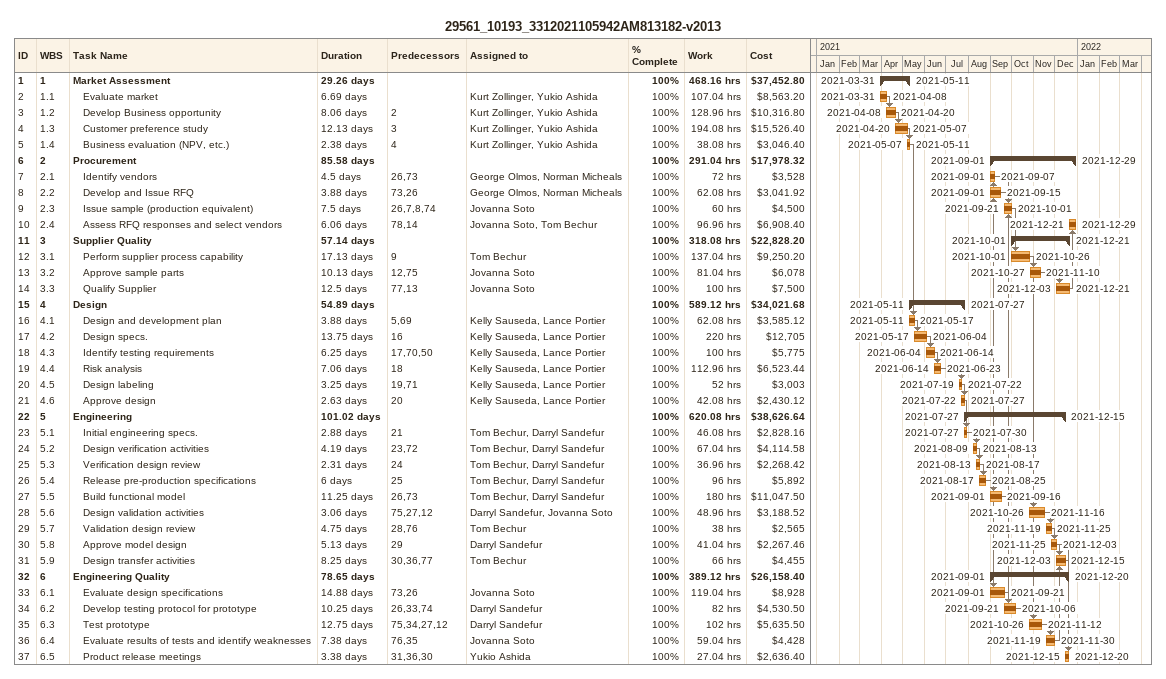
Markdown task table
29561_10193_3312021105942AM813182-v2013

| ID | WBS | Task | Duration | Start | Finish | Predecessors | Resources | % complete | Work (h) | Cost ($) |
|---|---|---|---|---|---|---|---|---|---|---|
| 1 | 1 | **Market Assessment** | 29.26d | 2021-03-31 | 2021-05-11 |  |  | 100 | 468.16 | 37452.80 |
| 2 | 1.1 | Evaluate market | 6.69d | 2021-03-31 | 2021-04-08 |  | Kurt Zollinger, Yukio Ashida | 100 | 107.04 | 8563.20 |
| 3 | 1.2 | Develop Business opportunity | 8.06d | 2021-04-08 | 2021-04-20 | 2 | Kurt Zollinger, Yukio Ashida | 100 | 128.96 | 10316.80 |
| 4 | 1.3 | Customer preference study | 12.13d | 2021-04-20 | 2021-05-07 | 3 | Kurt Zollinger, Yukio Ashida | 100 | 194.08 | 15526.40 |
| 5 | 1.4 | Business evaluation (NPV, etc.) | 2.38d | 2021-05-07 | 2021-05-11 | 4 | Kurt Zollinger, Yukio Ashida | 100 | 38.08 | 3046.40 |
| 6 | 2 | **Procurement** | 85.58d | 2021-09-01 | 2021-12-29 |  |  | 100 | 291.04 | 17978.32 |
| 7 | 2.1 | Identify vendors | 4.5d | 2021-09-01 | 2021-09-07 | 26, 73 | George Olmos, Norman Micheals | 100 | 72 | 3528 |
| 8 | 2.2 | Develop and Issue RFQ | 3.88d | 2021-09-01 | 2021-09-15 | 73, 26 | George Olmos, Norman Micheals | 100 | 62.08 | 3041.92 |
| 9 | 2.3 | Issue sample (production equivalent) | 7.5d | 2021-09-21 | 2021-10-01 | 26, 7, 8, 74 | Jovanna Soto | 100 | 60 | 4500 |
| 10 | 2.4 | Assess RFQ responses and select vendors | 6.06d | 2021-12-21 | 2021-12-29 | 78, 14 | Jovanna Soto, Tom Bechur | 100 | 96.96 | 6908.40 |
| 11 | 3 | **Supplier Quality** | 57.14d | 2021-10-01 | 2021-12-21 |  |  | 100 | 318.08 | 22828.20 |
| 12 | 3.1 | Perform supplier process capability | 17.13d | 2021-10-01 | 2021-10-26 | 9 | Tom Bechur | 100 | 137.04 | 9250.20 |
| 13 | 3.2 | Approve sample parts | 10.13d | 2021-10-27 | 2021-11-10 | 12, 75 | Jovanna Soto | 100 | 81.04 | 6078 |
| 14 | 3.3 | Qualify Supplier | 12.5d | 2021-12-03 | 2021-12-21 | 77, 13 | Jovanna Soto | 100 | 100 | 7500 |
| 15 | 4 | **Design** | 54.89d | 2021-05-11 | 2021-07-27 |  |  | 100 | 589.12 | 34021.68 |
| 16 | 4.1 | Design and development plan | 3.88d | 2021-05-11 | 2021-05-17 | 5, 69 | Kelly Sauseda, Lance Portier | 100 | 62.08 | 3585.12 |
| 17 | 4.2 | Design specs. | 13.75d | 2021-05-17 | 2021-06-04 | 16 | Kelly Sauseda, Lance Portier | 100 | 220 | 12705 |
| 18 | 4.3 | Identify testing requirements | 6.25d | 2021-06-04 | 2021-06-14 | 17, 70, 50 | Kelly Sauseda, Lance Portier | 100 | 100 | 5775 |
| 19 | 4.4 | Risk analysis | 7.06d | 2021-06-14 | 2021-06-23 | 18 | Kelly Sauseda, Lance Portier | 100 | 112.96 | 6523.44 |
| 20 | 4.5 | Design labeling | 3.25d | 2021-07-19 | 2021-07-22 | 19, 71 | Kelly Sauseda, Lance Portier | 100 | 52 | 3003 |
| 21 | 4.6 | Approve design | 2.63d | 2021-07-22 | 2021-07-27 | 20 | Kelly Sauseda, Lance Portier | 100 | 42.08 | 2430.12 |
| 22 | 5 | **Engineering** | 101.02d | 2021-07-27 | 2021-12-15 |  |  | 100 | 620.08 | 38626.64 |
| 23 | 5.1 | Initial engineering specs. | 2.88d | 2021-07-27 | 2021-07-30 | 21 | Tom Bechur, Darryl Sandefur | 100 | 46.08 | 2828.16 |
| 24 | 5.2 | Design verification activities | 4.19d | 2021-08-09 | 2021-08-13 | 23, 72 | Tom Bechur, Darryl Sandefur | 100 | 67.04 | 4114.58 |
| 25 | 5.3 | Verification design review | 2.31d | 2021-08-13 | 2021-08-17 | 24 | Tom Bechur, Darryl Sandefur | 100 | 36.96 | 2268.42 |
| 26 | 5.4 | Release pre-production specifications | 6d | 2021-08-17 | 2021-08-25 | 25 | Tom Bechur, Darryl Sandefur | 100 | 96 | 5892 |
| 27 | 5.5 | Build functional model | 11.25d | 2021-09-01 | 2021-09-16 | 26, 73 | Tom Bechur, Darryl Sandefur | 100 | 180 | 11047.50 |
| 28 | 5.6 | Design validation activities | 3.06d | 2021-10-26 | 2021-11-16 | 75, 27, 12 | Darryl Sandefur, Jovanna Soto | 100 | 48.96 | 3188.52 |
| 29 | 5.7 | Validation design review | 4.75d | 2021-11-19 | 2021-11-25 | 28, 76 | Tom Bechur | 100 | 38 | 2565 |
| 30 | 5.8 | Approve model design | 5.13d | 2021-11-25 | 2021-12-03 | 29 | Darryl Sandefur | 100 | 41.04 | 2267.46 |
| 31 | 5.9 | Design transfer activities | 8.25d | 2021-12-03 | 2021-12-15 | 30, 36, 77 | Tom Bechur | 100 | 66 | 4455 |
| 32 | 6 | **Engineering Quality** | 78.65d | 2021-09-01 | 2021-12-20 |  |  | 100 | 389.12 | 26158.40 |
| 33 | 6.1 | Evaluate design specifications | 14.88d | 2021-09-01 | 2021-09-21 | 73, 26 | Jovanna Soto | 100 | 119.04 | 8928 |
| 34 | 6.2 | Develop testing protocol for prototype | 10.25d | 2021-09-21 | 2021-10-06 | 26, 33, 74 | Darryl Sandefur | 100 | 82 | 4530.50 |
| 35 | 6.3 | Test prototype | 12.75d | 2021-10-26 | 2021-11-12 | 75, 34, 27, 12 | Darryl Sandefur | 100 | 102 | 5635.50 |
| 36 | 6.4 | Evaluate results of tests and identify weaknesses | 7.38d | 2021-11-19 | 2021-11-30 | 76, 35 | Jovanna Soto | 100 | 59.04 | 4428 |
| 37 | 6.5 | Product release meetings | 3.38d | 2021-12-15 | 2021-12-20 | 31, 36, 30 | Yukio Ashida | 100 | 27.04 | 2636.40 |
